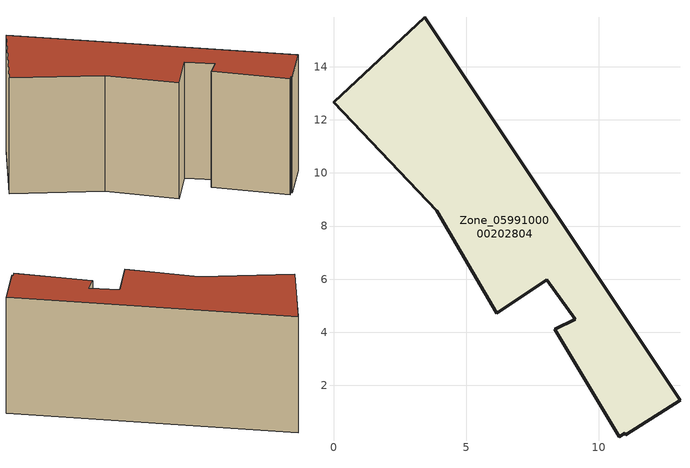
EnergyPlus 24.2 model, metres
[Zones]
Zone_0599100000202804
 floor ground (C_G): 13.05,1.44 11,0.13 10.96,0.2 10.77,0.06 8.33,4.11 9.1,4.48 8.04,5.97 6.15,4.72 3.88,8.57 0,12.66 3.44,15.87 z0
 wall outside (C_F): 6.15,4.72 8.04,5.97 9.1,4.48 8.33,4.11 10.77,0.06 10.96,0.2 11,0.13 13.05,1.44 3.44,15.87 0,12.66 3.88,8.57 6.15,4.72 z0:8.07
 roof outside (C_R): 11,0.13 13.05,1.44 3.44,15.87 0,12.66 3.88,8.57 6.15,4.72 8.04,5.97 9.1,4.48 8.33,4.11 10.77,0.06 10.96,0.2 z8.07
[BUILDING]
Pand.0599100000202804: North Axis=0; Terrain=City; Loads Convergence Tolerance Value=0.04; Temperature Convergence Tolerance Value=0.4; Solar Distribution=FullExterior; Maximum Number of Warmup Days=25; Minimum Number of Warmup Days=1
[Site:Location]
Rotterdam.The.Hague.AP_ZH_NLD Design_Conditions: Latitude=51.96; Longitude=4.45; Time Zone=1; Elevation=-4.5
[SITE:GROUNDTEMPERATURE:BUILDINGSURFACE]
18, 18, 18, 18, 18, 18, 18, 18, 18, 18, 18, 18
[MATERIAL] Thermal Absorptance=0.9; Solar Absorptance=0.7; Visible Absorptance=0.7
Name | Roughness | Thickness | Conductivity | Density | Specific Heat
G.TC.1946 | MediumSmooth | 0.15 | 1 | 540 | 1210
F.TC.1946 | Rough | 0.3 | 0.857143 | 1920 | 840
R.TC.1946 | MediumRough | 0.2 | 0.909091 | 1500 | 1000
[CONSTRUCTION]
C_G: G.TC.1946
C_F: F.TC.1946
C_R: R.TC.1946
[ZONE]
Zone_0599100000202804: Type=1; Multiplier=1; Ceiling Height=Autocalculate; Volume=Autocalculate; Floor Area=autocalculate; Part of Total Floor Area=Yes
[ZONEINFILTRATION:DESIGNFLOWRATE]
Infil_Zone_0599100000202804: Zone or ZoneList or Space or SpaceList=Zone_0599100000202804; Schedule=AlwaysOn; Design Flow Rate Calculation Method=Flow/Area; Flow Rate per Floor Area=0.003; Constant Term Coefficient=1; Temperature Term Coefficient=0; Velocity Term Coefficient=0; Velocity Squared Term Coefficient=0
[HVACTEMPLATE:ZONE:IDEALLOADSAIRSYSTEM]
Zone_0599100000202804: Maximum Heating Supply Air Temperature=50; Minimum Cooling Supply Air Temperature=13; Maximum Heating Supply Air Humidity Ratio=0.0156; Minimum Cooling Supply Air Humidity Ratio=0.0077; Heating Limit=NoLimit; Cooling Limit=NoLimit; Dehumidification Control Type=ConstantSensibleHeatRatio; Cooling Sensible Heat Ratio=0.7; Dehumidification Setpoint=60; Humidification Control Type=None; Humidification Setpoint=30; Outdoor Air Method=None; Outdoor Air Flow Rate per Person=0.00944; Outdoor Air Flow Rate per Zone Floor Area=0; Outdoor Air Flow Rate per Zone=0; Demand Controlled Ventilation Type=None; Outdoor Air Economizer Type=NoEconomizer; Heat Recovery Type=None; Sensible Heat Recovery Effectiveness=0.7; Latent Heat Recovery Effectiveness=0.65
[ZONECONTROL:THERMOSTAT]
ThermostatControl_Zone_0599100000202804: Zone or ZoneList=Zone_0599100000202804; Control Type Schedule=DualSetpointControlType; Control 1=Thermostat_Zone_0599100000202804; Temperature Difference Between Cutout And Setpoint=0
[THERMOSTATSETPOINT:DUALSETPOINT]
Thermostat_Zone_0599100000202804: Heating Setpoint Temperature Schedule=HeatingSetpoint_Zone_0599100000202804; Cooling Setpoint Temperature Schedule=CoolingSetpoint_Zone_0599100000202804
[SCHEDULE:COMPACT]
HeatingSetpoint_Zone_0599100000202804: Through: 12/31, For: AllDays, Until: 24:00, 21
CoolingSetpoint_Zone_0599100000202804: Through: 12/31, For: AllDays, Until: 24:00, 24
DualSetpointControlType: Through: 12/31, For: AllDays, Until: 24:00, 4
AlwaysOn: Through: 12/31, For: AllDays, Until: 24:00, 1
